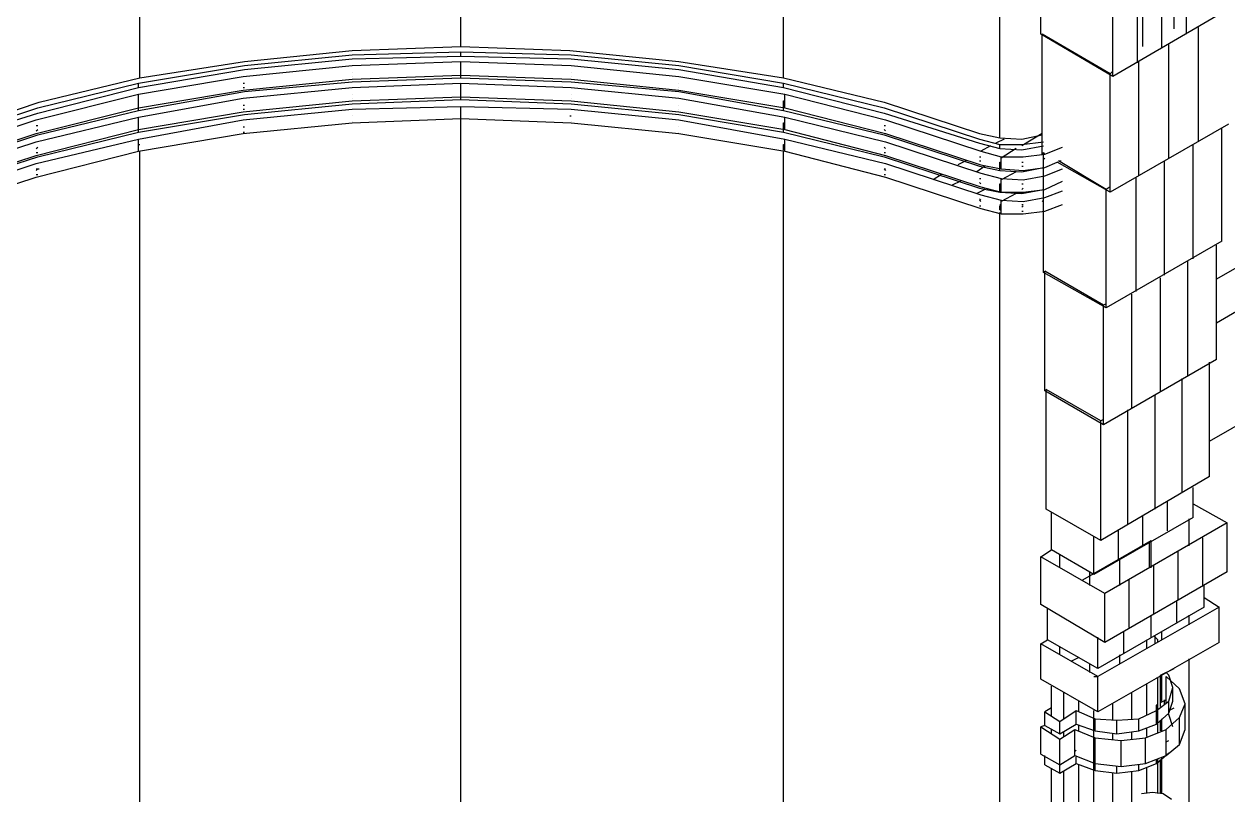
# Model space of a CAD drawing. Header units: inches. Extents: x 0.3 to 16.2, y 0.3 to 11.4.
# Drawn here: x 3.3969 to 3.7451, y 1.6106 to 1.8337 of the extents above; entities that cross this region are included whole.
import ezdxf

# ---------------------------------------------------------------- set-up
doc = ezdxf.new("R2010")
doc.units = ezdxf.units.IN
doc.header["$LTSCALE"] = 0.009843
doc.header["$MEASUREMENT"] = 0
doc.layers.add('GEOMETRY', color=7, linetype='Continuous')

msp = doc.modelspace()

# ---------------------------------------------------------------- linework, layer by layer
at = {"layer": 'GEOMETRY'}
for p, q in [((4.12165, 1.97913), (3.74173, 1.75984)), ((3.74173, 1.74724), (4.13465, 1.97402)), ((3.74173, 1.74724), (4.13465, 1.97402)), ((3.73976, 1.71299), (4.13465, 1.94094)), ((3.52323, 1.82717), (3.52323, 1.90079)), ((3.43031, 1.81811), (3.43031, 1.88898)), ((3.61654, 1.81811), (3.61654, 1.88898)), ((3.67913, 1.80079), (3.67913, 1.86772)), ((3.69094, 1.83071), (3.69094, 1.86378)), ((3.73307, 1.83071), (3.73307, 1.8626)), ((3.72598, 1.82677), (3.72598, 1.85866)), ((3.72953, 1.83228), (3.72953, 1.85945)), ((3.7189, 1.82244), (3.7189, 1.85472)), ((3.72047, 1.82717), (3.72047, 1.85433)), ((3.71181, 1.8185), (3.71181, 1.85157)), ((3.74685, 1.83898), (3.71181, 1.8185)), ((3.73661, 1.79961), (3.73661, 1.83268)), ((3.71181, 1.8185), (3.69094, 1.83071)), ((3.71102, 1.81929), (3.69134, 1.83071)), ((3.71102, 1.81929), (3.69134, 1.83071)), ((3.69134, 1.79606), (3.69134, 1.83071)), ((3.73661, 1.80354), (3.73661, 1.83071)), ((3.46063, 1.82283), (3.49173, 1.82598)), ((3.46063, 1.82165), (3.49173, 1.8248)), ((3.46063, 1.82165), (3.49173, 1.8248)), ((3.49173, 1.82598), (3.52323, 1.82717)), ((3.49173, 1.8248), (3.52323, 1.82559)), ((3.49173, 1.8248), (3.52323, 1.82559)), ((3.52323, 1.82717), (3.55472, 1.82598)), ((3.52323, 1.82559), (3.55512, 1.8248)), ((3.52323, 1.82559), (3.55512, 1.8248)), ((3.52323, 1.82441), (3.52323, 1.82559)), ((3.55472, 1.82598), (3.58622, 1.82283)), ((3.55512, 1.8248), (3.58622, 1.82165)), ((3.55512, 1.8248), (3.58622, 1.82165)), ((3.72795, 1.79488), (3.72795, 1.82795)), ((3.72795, 1.79882), (3.72795, 1.82559)), ((3.42992, 1.81654), (3.46063, 1.82165)), ((3.42992, 1.81654), (3.46063, 1.82165)), ((3.43031, 1.81811), (3.46063, 1.82283)), ((3.46024, 1.8185), (3.49173, 1.82165)), ((3.46024, 1.8185), (3.49173, 1.82165)), ((3.46063, 1.82047), (3.49173, 1.82362)), ((3.49173, 1.82362), (3.52323, 1.82441)), ((3.49173, 1.82165), (3.52323, 1.82283)), ((3.49173, 1.82165), (3.52323, 1.82283)), ((3.52323, 1.82441), (3.55512, 1.82362)), ((3.52323, 1.82283), (3.55512, 1.82165)), ((3.52323, 1.82283), (3.55512, 1.82165)), ((3.52323, 1.8189), (3.52323, 1.82283)), ((3.55512, 1.82362), (3.58622, 1.82047)), ((3.55512, 1.82165), (3.58622, 1.8185)), ((3.55512, 1.82165), (3.58622, 1.8185)), ((3.58622, 1.82283), (3.61654, 1.81811)), ((3.58622, 1.82165), (3.61654, 1.81654)), ((3.58622, 1.82165), (3.61654, 1.81654)), ((3.71929, 1.78976), (3.71929, 1.82283)), ((3.40118, 1.81102), (3.43031, 1.81811)), ((3.42992, 1.81535), (3.46063, 1.82047)), ((3.42992, 1.81339), (3.46024, 1.8185)), ((3.42992, 1.81339), (3.46024, 1.8185)), ((3.49173, 1.81969), (3.49173, 1.81969)), ((3.49173, 1.81969), (3.49173, 1.81969)), ((3.49173, 1.81772), (3.52323, 1.8189)), ((3.49173, 1.8185), (3.49173, 1.8185)), ((3.49173, 1.8185), (3.49173, 1.8185)), ((3.49173, 1.8185), (3.49173, 1.8185)), ((3.49173, 1.81693), (3.52323, 1.81811)), ((3.52323, 1.81929), (3.52323, 1.82087)), ((3.52323, 1.81811), (3.52323, 1.81929)), ((3.52323, 1.8189), (3.55512, 1.81772)), ((3.52323, 1.81811), (3.55512, 1.81693)), ((3.55512, 1.81969), (3.55512, 1.81969)), ((3.55512, 1.81969), (3.55512, 1.81969)), ((3.55512, 1.8185), (3.55512, 1.8185)), ((3.55512, 1.8185), (3.55512, 1.8185)), ((3.55512, 1.8185), (3.55512, 1.8185)), ((3.58622, 1.82047), (3.61654, 1.81535)), ((3.58622, 1.8185), (3.61693, 1.81339)), ((3.58622, 1.8185), (3.61693, 1.81339)), ((3.61654, 1.81811), (3.64567, 1.81102)), ((3.71181, 1.82008), (3.71102, 1.81929)), ((3.71181, 1.82008), (3.71102, 1.81929)), ((3.71102, 1.78504), (3.71102, 1.81929)), ((3.71929, 1.7937), (3.71929, 1.82047)), ((3.40079, 1.80945), (3.42992, 1.81654)), ((3.40079, 1.80945), (3.42992, 1.81654)), ((3.40079, 1.80787), (3.42992, 1.81535)), ((3.42992, 1.81535), (3.42992, 1.81654)), ((3.42992, 1.80945), (3.46024, 1.81457)), ((3.46024, 1.81457), (3.49173, 1.81772)), ((3.46024, 1.81654), (3.46063, 1.81654)), ((3.46024, 1.81654), (3.46063, 1.81654)), ((3.46024, 1.81535), (3.46063, 1.81535)), ((3.46024, 1.81535), (3.46063, 1.81535)), ((3.46024, 1.81535), (3.46063, 1.81535)), ((3.46024, 1.8122), (3.49173, 1.81535)), ((3.46024, 1.8122), (3.49173, 1.81535)), ((3.46063, 1.81417), (3.49173, 1.81693)), ((3.49173, 1.81535), (3.52323, 1.81654)), ((3.49173, 1.81535), (3.52323, 1.81654)), ((3.52323, 1.81654), (3.55512, 1.81535)), ((3.52323, 1.81654), (3.55512, 1.81535)), ((3.52323, 1.8126), (3.52323, 1.81654)), ((3.55512, 1.81772), (3.58622, 1.81457)), ((3.55512, 1.81693), (3.58622, 1.81417)), ((3.55512, 1.81535), (3.58622, 1.8122)), ((3.55512, 1.81535), (3.58622, 1.8122)), ((3.58622, 1.81654), (3.58622, 1.81654)), ((3.58622, 1.81654), (3.58622, 1.81654)), ((3.58622, 1.81535), (3.58622, 1.81535)), ((3.58622, 1.81535), (3.58622, 1.81535)), ((3.58622, 1.81535), (3.58622, 1.81535)), ((3.58622, 1.81457), (3.61693, 1.80945)), ((3.61654, 1.81654), (3.64567, 1.80945)), ((3.61654, 1.81654), (3.64567, 1.80945)), ((3.61654, 1.81535), (3.61654, 1.81654)), ((3.61654, 1.81535), (3.64567, 1.80787)), ((3.37362, 1.80197), (3.40118, 1.81102)), ((3.40039, 1.80591), (3.42992, 1.81339)), ((3.40039, 1.80591), (3.42992, 1.81339)), ((3.42992, 1.80866), (3.46063, 1.81417)), ((3.42992, 1.80945), (3.42992, 1.81339)), ((3.42992, 1.80669), (3.46024, 1.8122)), ((3.42992, 1.80669), (3.46024, 1.8122)), ((3.42992, 1.81142), (3.42992, 1.81142)), ((3.42992, 1.81142), (3.42992, 1.81142)), ((3.42992, 1.81024), (3.42992, 1.81142)), ((3.46024, 1.80827), (3.49173, 1.81142)), ((3.49173, 1.81339), (3.49173, 1.81339)), ((3.49173, 1.81339), (3.49173, 1.81339)), ((3.49173, 1.81142), (3.52323, 1.8126)), ((3.49173, 1.8122), (3.49173, 1.8122)), ((3.49173, 1.8122), (3.49173, 1.8122)), ((3.49173, 1.8122), (3.49173, 1.8122)), ((3.49173, 1.81063), (3.52323, 1.81181)), ((3.52323, 1.81299), (3.52323, 1.81417)), ((3.52323, 1.81181), (3.52323, 1.81299)), ((3.52323, 1.8126), (3.55512, 1.81142)), ((3.52323, 1.81181), (3.55512, 1.81063)), ((3.55512, 1.81339), (3.55512, 1.81339)), ((3.55512, 1.81339), (3.55512, 1.81339)), ((3.55512, 1.8122), (3.55512, 1.8122)), ((3.55512, 1.8122), (3.55512, 1.8122)), ((3.55512, 1.8122), (3.55512, 1.8122)), ((3.55512, 1.81142), (3.58622, 1.80827)), ((3.58622, 1.81417), (3.61654, 1.80866)), ((3.58622, 1.8122), (3.61693, 1.80669)), ((3.58622, 1.8122), (3.61693, 1.80669)), ((3.61654, 1.81142), (3.61693, 1.81142)), ((3.61654, 1.81142), (3.61693, 1.81142)), ((3.61654, 1.81024), (3.61654, 1.81142)), ((3.61693, 1.81339), (3.64606, 1.80591)), ((3.61693, 1.81339), (3.64606, 1.80591)), ((3.61693, 1.80945), (3.61693, 1.81339)), ((3.64567, 1.81102), (3.67323, 1.80197)), ((3.37323, 1.80039), (3.40079, 1.80945)), ((3.37323, 1.80039), (3.40079, 1.80945)), ((3.37323, 1.79921), (3.40079, 1.80787)), ((3.40039, 1.80197), (3.42992, 1.80945)), ((3.40079, 1.80157), (3.42992, 1.80866)), ((3.42992, 1.80984), (3.42992, 1.81024)), ((3.42992, 1.80984), (3.42992, 1.81024)), ((3.42992, 1.80984), (3.42992, 1.81024)), ((3.42992, 1.80866), (3.42992, 1.81024)), ((3.42992, 1.80315), (3.46024, 1.80827)), ((3.42992, 1.80236), (3.46063, 1.80748)), ((3.46024, 1.81024), (3.46063, 1.81024)), ((3.46024, 1.81024), (3.46063, 1.81024)), ((3.46024, 1.80906), (3.46063, 1.80906)), ((3.46024, 1.80906), (3.46063, 1.80906)), ((3.46024, 1.80906), (3.46063, 1.80906)), ((3.46024, 1.80591), (3.49173, 1.80906)), ((3.46024, 1.80591), (3.49173, 1.80906)), ((3.46063, 1.80748), (3.49173, 1.81063)), ((3.49173, 1.80906), (3.52323, 1.80984)), ((3.49173, 1.80906), (3.52323, 1.80984)), ((3.52323, 1.80984), (3.55512, 1.80906)), ((3.52323, 1.80984), (3.55512, 1.80906)), ((3.52323, 1.8063), (3.52323, 1.80984)), ((3.52323, 1.80669), (3.52323, 1.80787)), ((3.52323, 1.12244), (3.52323, 1.80787)), ((3.55512, 1.81063), (3.58622, 1.80748)), ((3.55512, 1.80906), (3.58622, 1.80591)), ((3.55512, 1.80906), (3.58622, 1.80591)), ((3.58622, 1.81024), (3.58622, 1.81024)), ((3.58622, 1.81024), (3.58622, 1.81024)), ((3.58622, 1.80906), (3.58622, 1.80906)), ((3.58622, 1.80906), (3.58622, 1.80906)), ((3.58622, 1.80906), (3.58622, 1.80906)), ((3.58622, 1.80827), (3.61693, 1.80315)), ((3.58622, 1.80748), (3.61654, 1.80236)), ((3.61654, 1.81024), (3.61693, 1.80984)), ((3.61654, 1.81024), (3.61693, 1.80984)), ((3.61654, 1.81024), (3.61693, 1.80984)), ((3.61654, 1.80866), (3.61654, 1.81024)), ((3.61654, 1.80866), (3.64567, 1.80157)), ((3.61693, 1.80945), (3.64606, 1.80197)), ((3.64567, 1.80945), (3.67323, 1.80039)), ((3.64567, 1.80945), (3.67323, 1.80039)), ((3.64567, 1.80787), (3.67323, 1.79921)), ((3.37283, 1.79685), (3.40039, 1.80591)), ((3.37283, 1.79685), (3.40039, 1.80591)), ((3.40039, 1.79961), (3.42992, 1.80669)), ((3.40039, 1.79961), (3.42992, 1.80669)), ((3.40039, 1.80433), (3.40079, 1.80433)), ((3.40039, 1.80433), (3.40079, 1.80433)), ((3.42992, 1.80315), (3.42992, 1.80669)), ((3.42992, 1.80039), (3.46024, 1.80591)), ((3.42992, 1.80039), (3.46024, 1.80591)), ((3.42992, 1.80512), (3.42992, 1.80512)), ((3.42992, 1.80512), (3.42992, 1.80512)), ((3.42992, 1.80394), (3.42992, 1.80512)), ((3.42992, 1.80354), (3.42992, 1.80394)), ((3.42992, 1.80354), (3.42992, 1.80394)), ((3.42992, 1.80354), (3.42992, 1.80394)), ((3.42992, 1.80236), (3.42992, 1.80394)), ((3.46024, 1.80197), (3.49173, 1.80512)), ((3.46024, 1.80394), (3.46063, 1.80394)), ((3.46024, 1.80394), (3.46063, 1.80394)), ((3.46024, 1.80394), (3.46063, 1.80394)), ((3.46024, 1.80394), (3.46063, 1.80394)), ((3.49173, 1.80709), (3.49173, 1.80709)), ((3.49173, 1.80709), (3.49173, 1.80709)), ((3.49173, 1.80709), (3.49173, 1.80709)), ((3.49173, 1.80709), (3.49173, 1.80709)), ((3.49173, 1.80512), (3.52323, 1.8063)), ((3.49173, 1.80551), (3.49173, 1.80551)), ((3.52323, 1.8063), (3.55512, 1.80512)), ((3.55472, 1.80709), (3.55512, 1.80709)), ((3.55472, 1.80709), (3.55512, 1.80709)), ((3.55512, 1.80709), (3.55512, 1.80709)), ((3.55512, 1.80709), (3.55512, 1.80709)), ((3.55512, 1.80551), (3.55512, 1.80551)), ((3.55512, 1.80512), (3.58622, 1.80197)), ((3.58622, 1.80591), (3.61693, 1.80039)), ((3.58622, 1.80591), (3.61693, 1.80039)), ((3.58622, 1.80394), (3.58622, 1.80394)), ((3.58622, 1.80394), (3.58622, 1.80394)), ((3.58622, 1.80394), (3.58622, 1.80394)), ((3.58622, 1.80394), (3.58622, 1.80394)), ((3.61654, 1.80512), (3.61693, 1.80512)), ((3.61654, 1.80512), (3.61693, 1.80512)), ((3.61654, 1.80394), (3.61654, 1.80512)), ((3.61654, 1.80394), (3.61693, 1.80354)), ((3.61654, 1.80394), (3.61693, 1.80354)), ((3.61654, 1.80394), (3.61693, 1.80354)), ((3.61654, 1.80236), (3.61654, 1.80394)), ((3.61693, 1.80669), (3.64606, 1.79961)), ((3.61693, 1.80669), (3.64606, 1.79961)), ((3.61693, 1.80315), (3.61693, 1.80669)), ((3.64567, 1.80433), (3.64606, 1.80433)), ((3.64567, 1.80433), (3.64606, 1.80433)), ((3.64606, 1.80591), (3.67362, 1.79685)), ((3.64606, 1.80591), (3.67362, 1.79685)), ((3.74528, 1.80472), (3.71102, 1.78504)), ((3.37283, 1.79291), (3.40039, 1.80197)), ((3.37323, 1.79252), (3.40079, 1.80157)), ((3.40039, 1.80276), (3.40079, 1.80315)), ((3.40039, 1.80276), (3.40079, 1.80315)), ((3.40039, 1.80276), (3.40079, 1.80315)), ((3.40039, 1.79567), (3.42992, 1.80315)), ((3.40039, 1.79331), (3.42992, 1.80039)), ((3.40039, 1.79331), (3.42992, 1.80039)), ((3.40079, 1.79528), (3.42992, 1.80236)), ((3.42992, 1.79685), (3.46024, 1.80197)), ((3.42992, 1.79685), (3.42992, 1.80039)), ((3.46024, 1.80236), (3.46063, 1.80236)), ((3.58622, 1.80236), (3.58622, 1.80236)), ((3.58622, 1.80197), (3.61693, 1.79685)), ((3.61654, 1.80236), (3.64567, 1.79528)), ((3.61693, 1.80315), (3.64606, 1.79567)), ((3.61693, 1.80039), (3.64606, 1.79331)), ((3.61693, 1.80039), (3.64606, 1.79331)), ((3.61693, 1.79685), (3.61693, 1.80039)), ((3.64567, 1.80315), (3.64606, 1.80276)), ((3.64567, 1.80315), (3.64606, 1.80276)), ((3.64567, 1.80315), (3.64606, 1.80276)), ((3.64567, 1.80157), (3.67323, 1.79252)), ((3.64606, 1.80197), (3.67362, 1.79291)), ((3.67323, 1.80197), (3.67913, 1.80079)), ((3.67323, 1.80039), (3.67913, 1.79882)), ((3.67323, 1.80039), (3.67913, 1.79882)), ((3.68031, 1.80039), (3.67795, 1.79921)), ((3.67913, 1.80079), (3.68543, 1.80039)), ((3.69134, 1.80197), (3.68543, 1.79843)), ((3.68543, 1.80039), (3.69134, 1.80157)), ((3.74331, 1.77087), (3.74331, 1.80354)), ((3.37283, 1.79055), (3.40039, 1.79961)), ((3.37283, 1.79055), (3.40039, 1.79961)), ((3.40039, 1.79764), (3.40079, 1.79803)), ((3.40039, 1.79764), (3.40079, 1.79803)), ((3.42992, 1.79843), (3.42992, 1.79882)), ((3.42992, 1.79843), (3.42992, 1.79882)), ((3.42992, 1.79882), (3.43031, 1.79882)), ((3.42992, 1.79882), (3.43031, 1.79882)), ((3.42992, 1.79724), (3.42992, 1.79882)), ((3.42992, 1.79724), (3.42992, 1.79724)), ((3.61654, 1.79882), (3.61693, 1.79843)), ((3.61654, 1.79882), (3.61693, 1.79843)), ((3.61654, 1.79882), (3.61693, 1.79882)), ((3.61654, 1.79882), (3.61693, 1.79882)), ((3.61654, 1.79724), (3.61654, 1.79882)), ((3.61654, 1.79724), (3.61693, 1.79724)), ((3.64567, 1.79803), (3.64606, 1.79764)), ((3.64567, 1.79803), (3.64606, 1.79764)), ((3.64606, 1.79961), (3.67362, 1.79055)), ((3.64606, 1.79961), (3.67362, 1.79055)), ((3.67323, 1.79921), (3.67913, 1.79764)), ((3.67638, 1.79843), (3.67362, 1.79685)), ((3.67913, 1.79882), (3.68543, 1.79882)), ((3.67913, 1.79882), (3.68543, 1.79882)), ((3.67913, 1.79764), (3.67913, 1.79882)), ((3.67913, 1.79764), (3.68543, 1.79724)), ((3.68386, 1.79764), (3.67953, 1.79488)), ((3.68543, 1.79882), (3.69173, 1.79961)), ((3.68543, 1.79882), (3.69173, 1.79961)), ((3.68543, 1.79724), (3.69173, 1.79843)), ((3.69213, 1.79606), (3.69724, 1.79803)), ((3.69213, 1.79606), (3.69724, 1.79803)), ((3.73504, 1.76575), (3.73504, 1.79882)), ((3.37283, 1.78661), (3.40039, 1.79567)), ((3.37323, 1.78622), (3.40079, 1.79528)), ((3.40039, 1.78937), (3.42992, 1.79685)), ((3.40039, 1.79646), (3.40079, 1.79646)), ((3.40039, 1.79646), (3.40079, 1.79646)), ((3.40039, 1.79646), (3.40079, 1.79646)), ((3.43031, 1.11299), (3.43031, 1.79685)), ((3.61654, 1.11299), (3.61654, 1.79685)), ((3.61693, 1.79685), (3.64606, 1.78937)), ((3.64567, 1.79646), (3.64606, 1.79646)), ((3.64567, 1.79646), (3.64606, 1.79646)), ((3.64567, 1.79646), (3.64606, 1.79646)), ((3.64567, 1.79528), (3.67323, 1.78622)), ((3.64606, 1.79567), (3.67362, 1.78661)), ((3.66929, 1.79409), (3.66693, 1.79291)), ((3.67323, 1.79528), (3.67362, 1.79528)), ((3.67323, 1.79528), (3.67362, 1.79528)), ((3.67323, 1.79409), (3.67362, 1.79409)), ((3.67323, 1.79409), (3.67362, 1.79409)), ((3.67323, 1.79409), (3.67362, 1.79409)), ((3.67362, 1.79685), (3.67953, 1.79528)), ((3.67362, 1.79685), (3.67953, 1.79528)), ((3.67913, 1.7937), (3.67953, 1.7937)), ((3.67913, 1.7937), (3.67953, 1.7937)), ((3.67913, 1.79252), (3.67913, 1.7937)), ((3.67953, 1.79528), (3.68583, 1.79528)), ((3.67953, 1.79528), (3.68583, 1.79528)), ((3.67953, 1.79173), (3.67953, 1.79528)), ((3.68543, 1.7937), (3.68583, 1.7937)), ((3.68543, 1.7937), (3.68583, 1.7937)), ((3.68583, 1.79528), (3.69213, 1.79606)), ((3.68583, 1.79528), (3.69213, 1.79606)), ((3.69213, 1.79606), (3.69134, 1.79606)), ((3.69213, 1.79606), (3.69173, 1.79646)), ((3.69213, 1.79606), (3.69173, 1.79646)), ((3.69173, 1.76181), (3.69173, 1.79646)), ((3.69173, 1.79449), (3.69213, 1.79488)), ((3.69173, 1.79449), (3.69213, 1.79488)), ((3.69213, 1.79213), (3.69567, 1.7937)), ((3.71102, 1.78504), (3.69567, 1.7937)), ((3.69606, 1.79409), (3.69685, 1.79409)), ((3.70984, 1.78583), (3.69606, 1.79409)), ((3.70984, 1.78583), (3.69606, 1.79409)), ((3.72677, 1.76102), (3.72677, 1.79409)), ((3.73504, 1.76969), (3.73504, 1.79646)), ((3.37283, 1.78425), (3.40039, 1.79331)), ((3.37283, 1.78425), (3.40039, 1.79331)), ((3.40039, 1.79134), (3.40079, 1.79173)), ((3.40039, 1.79134), (3.40079, 1.79173)), ((3.40039, 1.79173), (3.40118, 1.79173)), ((3.40039, 1.79173), (3.40118, 1.79173)), ((3.40039, 1.79016), (3.40079, 1.79016)), ((3.64567, 1.79173), (3.64606, 1.79134)), ((3.64567, 1.79173), (3.64606, 1.79134)), ((3.64567, 1.79173), (3.64606, 1.79173)), ((3.64567, 1.79173), (3.64606, 1.79173)), ((3.64567, 1.79016), (3.64606, 1.79016)), ((3.64606, 1.79331), (3.67362, 1.78425)), ((3.64606, 1.79331), (3.67362, 1.78425)), ((3.6622, 1.79016), (3.65984, 1.78858)), ((3.6748, 1.79252), (3.67244, 1.79094)), ((3.67323, 1.79252), (3.67913, 1.79134)), ((3.67362, 1.79291), (3.67953, 1.79173)), ((3.67362, 1.79055), (3.67953, 1.78898)), ((3.67362, 1.79055), (3.67953, 1.78898)), ((3.67913, 1.79252), (3.67953, 1.79252)), ((3.67913, 1.79252), (3.67953, 1.79252)), ((3.67913, 1.79252), (3.67953, 1.79252)), ((3.67913, 1.79134), (3.67913, 1.79252)), ((3.67913, 1.79134), (3.68543, 1.79094)), ((3.67953, 1.79173), (3.68583, 1.79134)), ((3.68386, 1.79094), (3.67953, 1.78858)), ((3.68543, 1.79252), (3.68583, 1.79252)), ((3.68543, 1.79252), (3.68583, 1.79252)), ((3.68543, 1.79252), (3.68583, 1.79252)), ((3.68543, 1.79094), (3.69173, 1.79213)), ((3.68583, 1.79134), (3.69213, 1.79213)), ((3.69173, 1.79331), (3.69173, 1.79331)), ((3.69173, 1.79331), (3.69173, 1.79331)), ((3.69173, 1.79331), (3.69173, 1.79331)), ((3.69173, 1.79213), (3.69173, 1.79213)), ((3.69213, 1.78976), (3.69724, 1.79173)), ((3.69213, 1.78976), (3.69724, 1.79173)), ((3.72677, 1.76496), (3.72677, 1.79173)), ((3.37283, 1.78031), (3.40039, 1.78937)), ((3.64606, 1.78937), (3.67362, 1.78031)), ((3.66772, 1.78819), (3.66535, 1.78701)), ((3.67323, 1.78898), (3.67362, 1.78898)), ((3.67323, 1.78898), (3.67362, 1.78898)), ((3.67323, 1.7878), (3.67362, 1.7874)), ((3.67323, 1.7878), (3.67362, 1.7874)), ((3.67323, 1.7878), (3.67362, 1.7874)), ((3.67362, 1.78661), (3.67953, 1.78504)), ((3.67913, 1.7874), (3.67953, 1.7874)), ((3.67913, 1.7874), (3.67953, 1.7874)), ((3.67913, 1.78622), (3.67913, 1.7874)), ((3.67953, 1.78898), (3.68583, 1.78858)), ((3.67953, 1.78898), (3.68583, 1.78858)), ((3.67953, 1.78504), (3.67953, 1.78898)), ((3.68543, 1.7874), (3.68583, 1.7874)), ((3.68543, 1.7874), (3.68583, 1.7874)), ((3.68583, 1.78858), (3.69213, 1.78976)), ((3.68583, 1.78858), (3.69213, 1.78976)), ((3.69173, 1.78819), (3.69173, 1.78819)), ((3.69173, 1.78819), (3.69173, 1.78819)), ((3.69173, 1.78701), (3.69173, 1.78701)), ((3.69173, 1.78701), (3.69173, 1.78701)), ((3.69173, 1.78701), (3.69173, 1.78701)), ((3.69213, 1.78583), (3.69724, 1.78819)), ((3.71102, 1.78661), (3.70984, 1.78583)), ((3.71102, 1.78661), (3.70984, 1.78583)), ((3.7185, 1.7563), (3.7185, 1.78937)), ((3.7185, 1.76024), (3.7185, 1.78701)), ((3.6748, 1.78583), (3.67244, 1.78465)), ((3.67323, 1.78622), (3.67913, 1.78504)), ((3.67323, 1.78307), (3.67362, 1.78268)), ((3.67323, 1.78307), (3.67362, 1.78268)), ((3.67362, 1.78425), (3.67953, 1.78268)), ((3.67362, 1.78425), (3.67953, 1.78268)), ((3.67913, 1.78622), (3.67953, 1.78622)), ((3.67913, 1.78622), (3.67953, 1.78622)), ((3.67913, 1.78622), (3.67953, 1.78622)), ((3.67913, 1.78504), (3.67913, 1.78622)), ((3.67913, 1.78504), (3.68543, 1.78465)), ((3.67953, 1.78504), (3.68583, 1.78504)), ((3.68386, 1.78465), (3.67953, 1.78228)), ((3.68543, 1.78583), (3.68583, 1.78622)), ((3.68543, 1.78583), (3.68583, 1.78622)), ((3.68543, 1.78583), (3.68583, 1.78622)), ((3.68543, 1.78465), (3.69173, 1.78583)), ((3.68583, 1.78504), (3.69213, 1.78583)), ((3.68583, 1.78228), (3.69213, 1.78346)), ((3.68583, 1.78228), (3.69213, 1.78346)), ((3.69173, 1.78583), (3.69173, 1.78583)), ((3.69213, 1.78346), (3.69724, 1.78543)), ((3.69213, 1.78346), (3.69724, 1.78543)), ((3.70984, 1.75157), (3.70984, 1.78583)), ((3.67323, 1.78268), (3.67362, 1.78228)), ((3.67323, 1.78268), (3.67362, 1.78228)), ((3.67323, 1.7811), (3.67362, 1.7811)), ((3.67362, 1.78031), (3.67953, 1.77874)), ((3.67913, 1.7815), (3.67953, 1.7815)), ((3.67913, 1.7815), (3.67953, 1.7815)), ((3.67913, 1.7811), (3.67953, 1.7811)), ((3.67913, 1.7811), (3.67953, 1.7811)), ((3.67913, 1.77992), (3.67913, 1.7811)), ((3.67913, 1.77992), (3.67953, 1.77992)), ((3.67953, 1.78268), (3.68583, 1.78228)), ((3.67953, 1.78268), (3.68583, 1.78228)), ((3.67953, 1.77874), (3.67953, 1.78268)), ((3.68543, 1.7815), (3.68583, 1.7815)), ((3.68543, 1.7815), (3.68583, 1.7815)), ((3.68543, 1.78071), (3.68583, 1.7811)), ((3.68543, 1.78071), (3.68583, 1.7811)), ((3.68543, 1.77953), (3.68583, 1.77953)), ((3.68583, 1.77874), (3.69213, 1.77953)), ((3.69134, 1.78228), (3.69173, 1.78268)), ((3.69134, 1.78228), (3.69173, 1.78268)), ((3.69173, 1.78189), (3.69173, 1.78189)), ((3.69173, 1.78189), (3.69173, 1.78189)), ((3.69173, 1.78071), (3.69173, 1.78071)), ((3.69213, 1.77953), (3.69724, 1.7815)), ((3.67913, 1.09567), (3.67913, 1.77913)), ((3.67953, 1.77874), (3.68583, 1.77874)), ((3.74331, 1.77087), (3.70984, 1.75157)), ((3.74173, 1.73661), (3.74173, 1.76969)), ((3.70906, 1.75236), (3.69213, 1.7622)), ((3.70906, 1.75236), (3.69213, 1.7622)), ((3.69213, 1.72756), (3.69213, 1.7622)), ((3.73346, 1.73189), (3.73346, 1.76496)), ((3.73346, 1.73583), (3.73346, 1.7626)), ((3.70984, 1.75157), (3.69173, 1.76181)), ((3.72559, 1.72717), (3.72559, 1.76024)), ((3.71732, 1.72244), (3.71732, 1.75551)), ((3.72559, 1.7311), (3.72559, 1.75787)), ((3.70984, 1.75276), (3.70906, 1.75236)), ((3.70984, 1.75276), (3.70906, 1.75236)), ((3.70906, 1.71772), (3.70906, 1.75236)), ((3.71732, 1.72638), (3.71732, 1.75315)), ((3.74173, 1.73661), (3.70906, 1.71772)), ((3.73976, 1.70276), (3.73976, 1.73583)), ((3.73189, 1.69803), (3.73189, 1.7311)), ((3.70906, 1.71772), (3.69213, 1.72756)), ((3.70827, 1.7189), (3.69252, 1.72795)), ((3.70827, 1.7189), (3.69252, 1.72795)), ((3.69252, 1.69331), (3.69252, 1.72795)), ((3.73189, 1.70197), (3.73189, 1.72874)), ((3.72402, 1.69331), (3.72402, 1.72638)), ((3.72402, 1.69724), (3.72402, 1.72441)), ((3.73976, 1.71299), (3.7622, 1.72598)), ((3.73976, 1.71299), (3.7622, 1.72598)), ((3.71614, 1.68898), (3.71614, 1.72205)), ((3.70906, 1.71929), (3.70827, 1.7189)), ((3.70906, 1.71929), (3.70827, 1.7189)), ((3.70827, 1.68425), (3.70827, 1.7189)), ((3.71614, 1.69291), (3.71614, 1.71969)), ((3.73976, 1.70276), (3.70827, 1.68425)), ((3.73504, 1.69094), (3.73504, 1.69961)), ((3.70827, 1.68425), (3.69252, 1.69331)), ((3.69409, 1.6815), (3.69409, 1.69252)), ((3.72756, 1.68701), (3.72756, 1.69567)), ((3.73504, 1.69488), (3.74488, 1.68937)), ((3.73504, 1.69094), (3.7063, 1.67441)), ((3.74488, 1.68937), (3.70945, 1.6689)), ((3.74488, 1.68937), (3.70945, 1.6689)), ((3.72047, 1.68268), (3.72047, 1.69134)), ((3.73386, 1.68268), (3.73386, 1.69055)), ((3.74488, 1.6752), (3.74488, 1.68937)), ((3.7063, 1.67441), (3.7063, 1.68543)), ((3.71339, 1.67874), (3.71339, 1.6874)), ((3.70315, 1.67283), (3.72283, 1.68425)), ((3.72244, 1.67638), (3.72244, 1.68386)), ((3.72283, 1.67638), (3.72283, 1.68425)), ((3.7378, 1.67126), (3.7378, 1.68504)), ((3.69094, 1.67953), (3.69409, 1.6815)), ((3.70945, 1.6689), (3.69094, 1.67953)), ((3.70945, 1.6689), (3.69094, 1.67953)), ((3.69094, 1.66575), (3.69094, 1.67953)), ((3.7063, 1.67441), (3.69409, 1.6815)), ((3.69646, 1.67638), (3.69646, 1.68031)), ((3.71378, 1.67126), (3.71378, 1.67874)), ((3.73071, 1.66693), (3.73071, 1.6811)), ((3.70512, 1.67126), (3.70512, 1.6752)), ((3.74488, 1.6752), (3.70945, 1.65472)), ((3.72362, 1.66299), (3.72362, 1.67717)), ((3.71654, 1.65906), (3.71654, 1.67283)), ((3.70945, 1.65472), (3.70945, 1.6689)), ((3.73819, 1.66496), (3.73819, 1.67126)), ((3.70945, 1.65472), (3.69094, 1.66575)), ((3.69291, 1.65551), (3.69291, 1.66457)), ((3.74252, 1.66496), (3.70748, 1.64488)), ((3.74252, 1.66496), (3.70748, 1.64488)), ((3.73819, 1.66496), (3.70748, 1.64724)), ((3.73031, 1.66063), (3.73031, 1.66693)), ((3.73819, 1.66772), (3.74252, 1.66496)), ((3.74252, 1.65472), (3.74252, 1.66496)), ((3.72283, 1.6563), (3.72283, 1.6626)), ((3.73386, 1.65984), (3.73386, 1.6626)), ((3.71496, 1.65157), (3.71496, 1.65787)), ((3.72598, 1.65551), (3.72598, 1.65787)), ((3.69094, 1.65433), (3.69291, 1.65551)), ((3.70748, 1.64488), (3.69094, 1.65433)), ((3.70748, 1.64488), (3.69094, 1.65433)), ((3.69094, 1.64409), (3.69094, 1.65433)), ((3.70748, 1.64724), (3.69291, 1.65551)), ((3.70748, 1.64724), (3.70748, 1.6563)), ((3.74252, 1.65472), (3.70748, 1.63465)), ((3.72165, 1.65315), (3.72165, 1.65551)), ((3.7248, 1.65551), (3.72362, 1.65669)), ((3.72402, 1.65433), (3.72402, 1.65669)), ((3.7248, 1.65472), (3.7248, 1.65551)), ((3.69646, 1.65118), (3.69646, 1.65354)), ((3.71378, 1.64843), (3.71378, 1.65118)), ((3.70197, 1.65039), (3.69961, 1.64921)), ((3.70512, 1.64606), (3.70512, 1.64843)), ((3.72559, 1.64528), (3.72953, 1.64724)), ((3.73386, 1.19134), (3.73386, 1.65)), ((3.70748, 1.63465), (3.69094, 1.64409)), ((3.7063, 1.64488), (3.70748, 1.64488)), ((3.7063, 1.64488), (3.70748, 1.64488)), ((3.70748, 1.63465), (3.70748, 1.64488)), ((3.72441, 1.64449), (3.7248, 1.64449)), ((3.7248, 1.62874), (3.7248, 1.64449)), ((3.72559, 1.63622), (3.72559, 1.64528)), ((3.72598, 1.6378), (3.72598, 1.64528)), ((3.72795, 1.64528), (3.72717, 1.64606)), ((3.7311, 1.64134), (3.72717, 1.64488)), ((3.72717, 1.63701), (3.72717, 1.64488)), ((3.72913, 1.64173), (3.72795, 1.64528)), ((3.69409, 1.63346), (3.69409, 1.64213)), ((3.69764, 1.63268), (3.69764, 1.64016)), ((3.71732, 1.63268), (3.71732, 1.64016)), ((3.72165, 1.63386), (3.72165, 1.64291)), ((3.72165, 1.63386), (3.72165, 1.64291)), ((3.72795, 1.6378), (3.72913, 1.64173)), ((3.72795, 1.6378), (3.72913, 1.64173)), ((3.72913, 1.6378), (3.72913, 1.64173)), ((3.73268, 1.63701), (3.7311, 1.64134)), ((3.70197, 1.63465), (3.70197, 1.6378)), ((3.71181, 1.63228), (3.71181, 1.63701)), ((3.72441, 1.63504), (3.72795, 1.6378)), ((3.72441, 1.63504), (3.72795, 1.6378)), ((3.72441, 1.63661), (3.7248, 1.63701)), ((3.72441, 1.63661), (3.7248, 1.63701)), ((3.72559, 1.6374), (3.72717, 1.63819)), ((3.72559, 1.6374), (3.72717, 1.63819)), ((3.72677, 1.63701), (3.72677, 1.63819)), ((3.72795, 1.63425), (3.72795, 1.6378)), ((3.72795, 1.63425), (3.72913, 1.6378)), ((3.7311, 1.63307), (3.73268, 1.63701)), ((3.7311, 1.63307), (3.73268, 1.63701)), ((3.73268, 1.62953), (3.73268, 1.63701)), ((3.69409, 1.63583), (3.69213, 1.63465)), ((3.69213, 1.63465), (3.69646, 1.63189)), ((3.69213, 1.63465), (3.69646, 1.63189)), ((3.69213, 1.63071), (3.69213, 1.63465)), ((3.69646, 1.63189), (3.70118, 1.63504)), ((3.69646, 1.63189), (3.70118, 1.63504)), ((3.70118, 1.6311), (3.70118, 1.63504)), ((3.70118, 1.63504), (3.70669, 1.63268)), ((3.70118, 1.63504), (3.70669, 1.63268)), ((3.7063, 1.11142), (3.7063, 1.63504)), ((3.71929, 1.63268), (3.72441, 1.63504)), ((3.71929, 1.63268), (3.72441, 1.63504)), ((3.7248, 1.63661), (3.72441, 1.63661)), ((3.72441, 1.63307), (3.72441, 1.63661)), ((3.72441, 1.6311), (3.72441, 1.63504)), ((3.72441, 1.6311), (3.72795, 1.63425)), ((3.72795, 1.63386), (3.72756, 1.63386)), ((3.72795, 1.63504), (3.72953, 1.63583)), ((3.72913, 1.63031), (3.72795, 1.63386)), ((3.69213, 1.63071), (3.69094, 1.63031)), ((3.69094, 1.63031), (3.69646, 1.62677)), ((3.69094, 1.63031), (3.69646, 1.62677)), ((3.69094, 1.62244), (3.69094, 1.63031)), ((3.69213, 1.63071), (3.69646, 1.62835)), ((3.69646, 1.62835), (3.69646, 1.63189)), ((3.69646, 1.62835), (3.70118, 1.6311)), ((3.70118, 1.6311), (3.70669, 1.62913)), ((3.70197, 1.62913), (3.70197, 1.63071)), ((3.70669, 1.62913), (3.70669, 1.63268)), ((3.70669, 1.63268), (3.71299, 1.63228)), ((3.70669, 1.63268), (3.71299, 1.63228)), ((3.71299, 1.63228), (3.71929, 1.63268)), ((3.71299, 1.63228), (3.71929, 1.63268)), ((3.71299, 1.62835), (3.71299, 1.63228)), ((3.71929, 1.62913), (3.71929, 1.63268)), ((3.71929, 1.62913), (3.72441, 1.6311)), ((3.72165, 1.62756), (3.72165, 1.62992)), ((3.72165, 1.62756), (3.72165, 1.62992)), ((3.72559, 1.62913), (3.72559, 1.63228)), ((3.72598, 1.62913), (3.72598, 1.63268)), ((3.72717, 1.62953), (3.7311, 1.63307)), ((3.72717, 1.62953), (3.7311, 1.63307)), ((3.7311, 1.6252), (3.7311, 1.63307)), ((3.69409, 1.62835), (3.69409, 1.62953)), ((3.69646, 1.62677), (3.70079, 1.62953)), ((3.69646, 1.62677), (3.70079, 1.62953)), ((3.69646, 1.61929), (3.69646, 1.62677)), ((3.69764, 1.62756), (3.69764, 1.62874)), ((3.70079, 1.62205), (3.70079, 1.62953)), ((3.70079, 1.62953), (3.70669, 1.62717)), ((3.70079, 1.62953), (3.70669, 1.62717)), ((3.70669, 1.62913), (3.71299, 1.62835)), ((3.70669, 1.61969), (3.70669, 1.62717)), ((3.70669, 1.62717), (3.71417, 1.62638)), ((3.70669, 1.62717), (3.71417, 1.62638)), ((3.71181, 1.62677), (3.71181, 1.62835)), ((3.71299, 1.62835), (3.71929, 1.62913)), ((3.71417, 1.62638), (3.72126, 1.62717)), ((3.71417, 1.62638), (3.72126, 1.62717)), ((3.71417, 1.6189), (3.71417, 1.62638)), ((3.71732, 1.62677), (3.71732, 1.62874)), ((3.72126, 1.62717), (3.72717, 1.62953)), ((3.72126, 1.62717), (3.72717, 1.62953)), ((3.72126, 1.61969), (3.72126, 1.62717)), ((3.72717, 1.62205), (3.72717, 1.62953)), ((3.72717, 1.62598), (3.72795, 1.62638)), ((3.72717, 1.62598), (3.72795, 1.62638)), ((3.7311, 1.6252), (3.73268, 1.62953)), ((3.70079, 1.62323), (3.70118, 1.62362)), ((3.70079, 1.62323), (3.70118, 1.62362)), ((3.72441, 1.61969), (3.72795, 1.62283)), ((3.72717, 1.62205), (3.7311, 1.6252)), ((3.69094, 1.62244), (3.69646, 1.61929)), ((3.69213, 1.61929), (3.69213, 1.62205)), ((3.69213, 1.61929), (3.69646, 1.61693)), ((3.69646, 1.61929), (3.70079, 1.62205)), ((3.69646, 1.61693), (3.69646, 1.62047)), ((3.69646, 1.61693), (3.70118, 1.61969)), ((3.70079, 1.62205), (3.70669, 1.61969)), ((3.70118, 1.61969), (3.70118, 1.62165)), ((3.70118, 1.61969), (3.70669, 1.61772)), ((3.70197, 1.22835), (3.70197, 1.61929)), ((3.70669, 1.61772), (3.70669, 1.62126)), ((3.70669, 1.62126), (3.70669, 1.62126)), ((3.70669, 1.62126), (3.70669, 1.62126)), ((3.70669, 1.61969), (3.71417, 1.6189)), ((3.71417, 1.6189), (3.72126, 1.61969)), ((3.71929, 1.61772), (3.72441, 1.61969)), ((3.71929, 1.61772), (3.71929, 1.61929)), ((3.72126, 1.61969), (3.72717, 1.62205)), ((3.72441, 1.61969), (3.72441, 1.62087)), ((3.7248, 1.61102), (3.7248, 1.62087)), ((3.72559, 1.61102), (3.72559, 1.62087)), ((3.72598, 1.61102), (3.72598, 1.62126)), ((3.69409, 1.22677), (3.69409, 1.61811)), ((3.69764, 1.22638), (3.69764, 1.61732)), ((3.70669, 1.61772), (3.71299, 1.61693)), ((3.71181, 1.22598), (3.71181, 1.61693)), ((3.71299, 1.61693), (3.71299, 1.6189)), ((3.71299, 1.61693), (3.71929, 1.61772)), ((3.71732, 1.22638), (3.71732, 1.61732)), ((3.72165, 1.61102), (3.72165, 1.6185)), ((3.72165, 1.61102), (3.72165, 1.6185)), ((3.72008, 1.61102), (3.72323, 1.61142)), ((3.72323, 1.61142), (3.72638, 1.61102)), ((3.72638, 1.61102), (3.72874, 1.60945))]:
    msp.add_line(p, q, dxfattribs=at)

doc.saveas('drawing.dxf')
